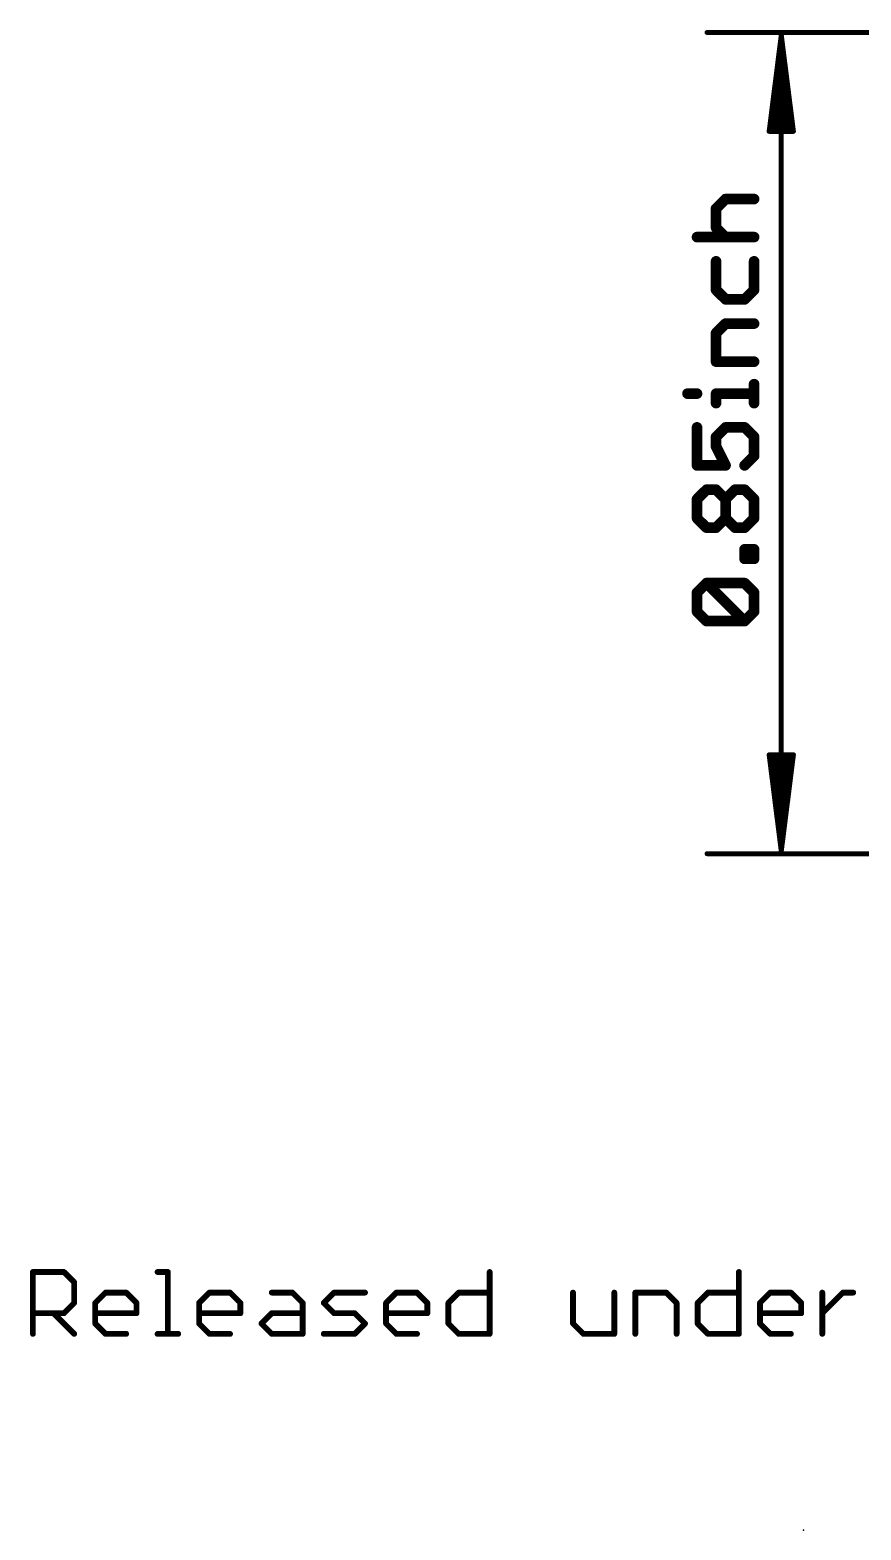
# Model space of a CAD drawing. Extents: x -29 to 78, y -18 to 28.
# Drawn here: x -28.63 to -6.8, y -17.78 to 21.66 of the extents above; entities that cross this region are included whole.
import ezdxf

# ---------------------------------------------------------------- set-up
doc = ezdxf.new("R2010")
doc.units = 0
for name, color, linetype in [('23', 53, 'CONTINUOUS'), ('47', 253, 'CONTINUOUS'), ('51', 53, 'CONTINUOUS')]:
    doc.layers.add(name, color=color, linetype=linetype)

msp = doc.modelspace()

# ---------------------------------------------------------------- linework, layer by layer
at = {"layer": '23'}
msp.add_point((-8.3065, -17.78), dxfattribs=at)
at = {"layer": '47'}
for points, const_width in [([(0, 21.59), (-10.84, 21.59)], 0.13), ([(-8.89, 21.525), (-9.2092, 18.99)], 0.13), ([(-8.89, 21.525), (-9.15, 18.99)], 0.13), ([(-8.89, 21.525), (-9.02, 18.99)], 0.13), ([(-8.89, 0.065), (-8.89, 21.525)], 0.13), ([(-8.5708, 18.99), (-8.89, 21.525)], 0.13), ([(-8.76, 18.99), (-8.89, 21.525)], 0.13), ([(-8.63, 18.99), (-8.89, 21.525)], 0.13), ([(-9.2092, 18.99), (-8.5708, 18.99)], 0.13), ([(-10.6041, 16.9605), (-10.3541, 17.2104)], 0.2794), ([(-10.6041, 16.4605), (-10.6041, 16.9605)], 0.2794), ([(-10.3541, 17.2104), (-9.6042, 17.2104)], 0.2794), ([(-10.3541, 16.2105), (-10.6041, 16.4605)], 0.2794), ([(-11.1041, 16.2105), (-9.6042, 16.2105)], 0.2794), ([(-10.6041, 15.5733), (-10.6041, 14.8233)], 0.2794), ([(-9.6042, 14.8233), (-9.6042, 15.5733)], 0.2794), ([(-10.6041, 14.8233), (-10.3541, 14.5734)], 0.2794), ([(-10.3541, 14.5734), (-9.8542, 14.5734)], 0.2794), ([(-9.8542, 14.5734), (-9.6042, 14.8233)], 0.2794), ([(-10.6041, 13.6862), (-10.3541, 13.9361)], 0.2794), ([(-10.6041, 12.9362), (-10.6041, 13.6862)], 0.2794), ([(-10.3541, 13.9361), (-9.6042, 13.9361)], 0.2794), ([(-9.6042, 12.9362), (-10.6041, 12.9362)], 0.2794), ([(-11.3541, 12.0948), (-11.1041, 12.0948)], 0.2794), ([(-10.6041, 11.8448), (-10.6041, 12.0948)], 0.2794), ([(-10.6041, 12.0948), (-9.6042, 12.0948)], 0.2794), ([(-9.6042, 11.8448), (-9.6042, 12.3447)], 0.2794), ([(-11.1041, 11.2075), (-11.1041, 10.2076)], 0.2794), ([(-10.6041, 10.9576), (-10.3541, 11.2075)], 0.2794), ([(-10.6041, 10.7076), (-10.6041, 10.9576)], 0.2794), ([(-10.3541, 11.2075), (-9.8542, 11.2075)], 0.2794), ([(-9.8542, 11.2075), (-9.6042, 10.9576)], 0.2794), ([(-9.6042, 10.9576), (-9.6042, 10.4576)], 0.2794), ([(-10.3541, 10.2076), (-10.6041, 10.7076)], 0.2794), ([(-11.1041, 10.2076), (-10.3541, 10.2076)], 0.2794), ([(-9.6042, 10.4576), (-9.8542, 10.2076)], 0.2794), ([(-11.1041, 9.3204), (-10.8541, 9.5704)], 0.2794), ([(-10.8541, 9.5704), (-10.6041, 9.5704)], 0.2794), ([(-10.6041, 9.5704), (-10.3541, 9.3204)], 0.2794), ([(-10.3541, 9.3204), (-10.1042, 9.5704)], 0.2794), ([(-10.1042, 9.5704), (-9.8542, 9.5704)], 0.2794), ([(-9.8542, 9.5704), (-9.6042, 9.3204)], 0.2794), ([(-11.1041, 8.8204), (-11.1041, 9.3204)], 0.2794), ([(-10.3541, 8.8204), (-10.3541, 9.3204)], 0.2794), ([(-9.6042, 9.3204), (-9.6042, 8.8204)], 0.2794), ([(-10.8541, 8.5705), (-11.1041, 8.8204)], 0.2794), ([(-10.6041, 8.5705), (-10.8541, 8.5705)], 0.2794), ([(-10.3541, 8.8204), (-10.6041, 8.5705)], 0.2794), ([(-10.1042, 8.5705), (-10.3541, 8.8204)], 0.2794), ([(-9.8542, 8.5705), (-10.1042, 8.5705)], 0.2794), ([(-9.6042, 8.8204), (-9.8542, 8.5705)], 0.2794), ([(-9.8542, 7.7519), (-9.8542, 8.0019)], 0.2794), ([(-9.8542, 8.0019), (-9.6042, 8.0019)], 0.2794), ([(-9.6042, 7.7519), (-9.8542, 7.7519)], 0.2794), ([(-9.6042, 8.0019), (-9.6042, 7.7519)], 0.2794), ([(-11.1041, 6.8647), (-10.8541, 7.1146)], 0.2794), ([(-10.8541, 7.1146), (-9.8542, 7.1146)], 0.2794), ([(-9.8542, 6.1147), (-10.8541, 7.1146)], 0.2794), ([(-9.8542, 7.1146), (-9.6042, 6.8647)], 0.2794), ([(-11.1041, 6.3647), (-11.1041, 6.8647)], 0.2794), ([(-9.6042, 6.8647), (-9.6042, 6.3647)], 0.2794), ([(-10.8541, 6.1147), (-11.1041, 6.3647)], 0.2794), ([(-9.6042, 6.3647), (-9.8542, 6.1147)], 0.2794), ([(-9.8542, 6.1147), (-10.8541, 6.1147)], 0.2794), ([(-8.89, 0.065), (-9.2092, 2.6)], 0.13), ([(-9.2092, 2.6), (-8.5708, 2.6)], 0.13), ([(-8.89, 0.065), (-9.15, 2.6)], 0.13), ([(-8.89, 0.065), (-9.02, 2.6)], 0.13), ([(-8.5708, 2.6), (-8.89, 0.065)], 0.13), ([(-8.76, 2.6), (-8.89, 0.065)], 0.13), ([(-8.63, 2.6), (-8.89, 0.065)], 0.13), ([(0, 0), (-10.84, 0)], 0.13)]:
    msp.add_lwpolyline(points, dxfattribs=dict(at, const_width=const_width))
for points, const_width in [([(-10.84, 21.6225, 1), (-10.84, 21.5575)], 0.065), ([(-8.8575, 21.525, 1), (-8.9225, 21.525)], 0.065), ([(-8.8578, 21.5291, 1), (-8.9222, 21.5209)], 0.065), ([(-8.8575, 21.5233, 1), (-8.9225, 21.5267)], 0.065), ([(-8.8575, 21.5267, 1), (-8.9225, 21.5233)], 0.065), ([(-8.8577, 21.5283, 1), (-8.9223, 21.5217)], 0.065), ([(-8.8577, 21.5217, 1), (-8.9223, 21.5283)], 0.065), ([(-8.8578, 21.5209, 1), (-8.9222, 21.5291)], 0.065), ([(-9.2415, 18.9941, 1), (-9.177, 18.9859)], 0.065), ([(-9.2092, 19.0225, 1), (-9.2092, 18.9575)], 0.065), ([(-9.1823, 18.9933, 1), (-9.1177, 18.9867)], 0.065), ([(-9.0525, 18.9917, 1), (-8.9875, 18.9883)], 0.065), ([(-8.7925, 18.9883, 1), (-8.7275, 18.9917)], 0.065), ([(-8.6623, 18.9867, 1), (-8.5977, 18.9933)], 0.065), ([(-8.603, 18.9859, 1), (-8.5385, 18.9941)], 0.065), ([(-8.5708, 18.9575, 1), (-8.5708, 19.0225)], 0.065), ([(-10.5343, 16.9605, 1), (-10.674, 16.9605)], 0.1397), ([(-10.6535, 17.0099, 1), (-10.5547, 16.9111)], 0.1397), ([(-10.3541, 17.2803, 1), (-10.3541, 17.1406)], 0.1397), ([(-10.3047, 17.1611, 1), (-10.4035, 17.2598)], 0.1397), ([(-9.6042, 17.1406, 1), (-9.6042, 17.2803)], 0.1397), ([(-10.5547, 16.5099, 1), (-10.6535, 16.4111)], 0.1397), ([(-11.1041, 16.2804, 1), (-11.1041, 16.1407)], 0.1397), ([(-10.674, 16.4605, 1), (-10.5343, 16.4605)], 0.1397), ([(-10.4035, 16.1611, 1), (-10.3047, 16.2599)], 0.1397), ([(-9.6042, 16.1407, 1), (-9.6042, 16.2804)], 0.1397), ([(-10.5343, 15.5733, 1), (-10.674, 15.5733)], 0.1397), ([(-9.5343, 15.5733, 1), (-9.6741, 15.5733)], 0.1397), ([(-10.674, 14.8233, 1), (-10.5343, 14.8233)], 0.1397), ([(-10.5547, 14.8727, 1), (-10.6535, 14.774)], 0.1397), ([(-10.3541, 14.6432, 1), (-10.3541, 14.5035)], 0.1397), ([(-10.4035, 14.524, 1), (-10.3047, 14.6228)], 0.1397), ([(-9.9036, 14.6228, 1), (-9.8048, 14.524)], 0.1397), ([(-9.8542, 14.5035, 1), (-9.8542, 14.6432)], 0.1397), ([(-9.6741, 14.8233, 1), (-9.5343, 14.8233)], 0.1397), ([(-9.5548, 14.774, 1), (-9.6536, 14.8727)], 0.1397), ([(-10.5343, 13.6862, 1), (-10.674, 13.6862)], 0.1397), ([(-10.6535, 13.7355, 1), (-10.5547, 13.6368)], 0.1397), ([(-10.3541, 14.006, 1), (-10.3541, 13.8663)], 0.1397), ([(-10.3047, 13.8867, 1), (-10.4035, 13.9855)], 0.1397), ([(-9.6042, 13.8663, 1), (-9.6042, 14.006)], 0.1397), ([(-10.6041, 13.0061, 1), (-10.6041, 12.8664)], 0.1397), ([(-9.6042, 12.8664, 1), (-9.6042, 13.0061)], 0.1397), ([(-10.674, 12.9362, 1), (-10.5343, 12.9362)], 0.1397), ([(-11.3541, 12.1646, 1), (-11.3541, 12.0249)], 0.1397), ([(-11.1041, 12.0249, 1), (-11.1041, 12.1646)], 0.1397), ([(-10.5343, 12.0948, 1), (-10.674, 12.0948)], 0.1397), ([(-10.6041, 12.1646, 1), (-10.6041, 12.0249)], 0.1397), ([(-9.5343, 12.3447, 1), (-9.6741, 12.3447)], 0.1397), ([(-9.6042, 12.0249, 1), (-9.6042, 12.1646)], 0.1397), ([(-10.674, 11.8448, 1), (-10.5343, 11.8448)], 0.1397), ([(-9.6741, 11.8448, 1), (-9.5343, 11.8448)], 0.1397), ([(-11.0342, 11.2075, 1), (-11.1739, 11.2075)], 0.1397), ([(-10.5343, 10.9576, 1), (-10.674, 10.9576)], 0.1397), ([(-10.6535, 11.007, 1), (-10.5547, 10.9082)], 0.1397), ([(-10.3541, 11.2774, 1), (-10.3541, 11.1377)], 0.1397), ([(-10.3047, 11.1581, 1), (-10.4035, 11.2569)], 0.1397), ([(-9.8048, 11.2569, 1), (-9.9036, 11.1581)], 0.1397), ([(-9.8542, 11.1377, 1), (-9.8542, 11.2774)], 0.1397), ([(-9.5343, 10.9576, 1), (-9.6741, 10.9576)], 0.1397), ([(-9.6536, 10.9082, 1), (-9.5548, 11.007)], 0.1397), ([(-10.674, 10.7076, 1), (-10.5343, 10.7076)], 0.1397), ([(-10.5416, 10.7388, 1), (-10.6666, 10.6763)], 0.1397), ([(-11.1041, 10.2775, 1), (-11.1041, 10.1378)], 0.1397), ([(-11.1739, 10.2076, 1), (-11.0342, 10.2076)], 0.1397), ([(-10.4166, 10.1764, 1), (-10.2917, 10.2389)], 0.1397), ([(-10.3541, 10.1378, 1), (-10.3541, 10.2775)], 0.1397), ([(-9.9036, 10.257, 1), (-9.8048, 10.1582)], 0.1397), ([(-9.6741, 10.4576, 1), (-9.5343, 10.4576)], 0.1397), ([(-9.5548, 10.4082, 1), (-9.6536, 10.507)], 0.1397), ([(-10.8541, 9.6402, 1), (-10.8541, 9.5005)], 0.1397), ([(-10.8047, 9.521, 1), (-10.9035, 9.6198)], 0.1397), ([(-10.5547, 9.6198, 1), (-10.6535, 9.521)], 0.1397), ([(-10.6041, 9.5005, 1), (-10.6041, 9.6402)], 0.1397), ([(-10.1042, 9.6402, 1), (-10.1042, 9.5005)], 0.1397), ([(-10.0548, 9.521, 1), (-10.1536, 9.6198)], 0.1397), ([(-9.8048, 9.6198, 1), (-9.9036, 9.521)], 0.1397), ([(-9.8542, 9.5005, 1), (-9.8542, 9.6402)], 0.1397), ([(-11.0342, 9.3204, 1), (-11.1739, 9.3204)], 0.1397), ([(-11.1535, 9.3698, 1), (-11.0547, 9.271)], 0.1397), ([(-10.2843, 9.3204, 1), (-10.424, 9.3204)], 0.1397), ([(-10.4035, 9.3698, 1), (-10.3047, 9.271)], 0.1397), ([(-10.4035, 9.271, 1), (-10.3047, 9.3698)], 0.1397), ([(-9.5343, 9.3204, 1), (-9.6741, 9.3204)], 0.1397), ([(-9.6536, 9.271, 1), (-9.5548, 9.3698)], 0.1397), ([(-11.0547, 8.8698, 1), (-11.1535, 8.771)], 0.1397), ([(-11.1739, 8.8204, 1), (-11.0342, 8.8204)], 0.1397), ([(-10.8541, 8.6403, 1), (-10.8541, 8.5006)], 0.1397), ([(-10.9035, 8.5211, 1), (-10.8047, 8.6199)], 0.1397), ([(-10.6535, 8.6199, 1), (-10.5547, 8.5211)], 0.1397), ([(-10.6041, 8.5006, 1), (-10.6041, 8.6403)], 0.1397), ([(-10.424, 8.8204, 1), (-10.2843, 8.8204)], 0.1397), ([(-10.3047, 8.8698, 1), (-10.4035, 8.771)], 0.1397), ([(-10.3047, 8.771, 1), (-10.4035, 8.8698)], 0.1397), ([(-10.1042, 8.6403, 1), (-10.1042, 8.5006)], 0.1397), ([(-10.1536, 8.5211, 1), (-10.0548, 8.6199)], 0.1397), ([(-9.9036, 8.6199, 1), (-9.8048, 8.5211)], 0.1397), ([(-9.8542, 8.5006, 1), (-9.8542, 8.6403)], 0.1397), ([(-9.6741, 8.8204, 1), (-9.5343, 8.8204)], 0.1397), ([(-9.5548, 8.771, 1), (-9.6536, 8.8698)], 0.1397), ([(-9.7843, 8.0019, 1), (-9.924, 8.0019)], 0.1397), ([(-9.8542, 8.0717, 1), (-9.8542, 7.932)], 0.1397), ([(-9.8542, 7.8217, 1), (-9.8542, 7.682)], 0.1397), ([(-9.5343, 8.0019, 1), (-9.6741, 8.0019)], 0.1397), ([(-9.6042, 7.932, 1), (-9.6042, 8.0717)], 0.1397), ([(-9.6042, 7.682, 1), (-9.6042, 7.8217)], 0.1397), ([(-9.924, 7.7519, 1), (-9.7843, 7.7519)], 0.1397), ([(-9.6741, 7.7519, 1), (-9.5343, 7.7519)], 0.1397), ([(-10.8541, 7.1845, 1), (-10.8541, 7.0448)], 0.1397), ([(-10.8047, 7.164, 1), (-10.9035, 7.0653)], 0.1397), ([(-10.8047, 7.0653, 1), (-10.9035, 7.164)], 0.1397), ([(-9.8048, 7.164, 1), (-9.9036, 7.0653)], 0.1397), ([(-9.8542, 7.0448, 1), (-9.8542, 7.1845)], 0.1397), ([(-11.0342, 6.8647, 1), (-11.1739, 6.8647)], 0.1397), ([(-11.1535, 6.9141, 1), (-11.0547, 6.8153)], 0.1397), ([(-9.5343, 6.8647, 1), (-9.6741, 6.8647)], 0.1397), ([(-9.6536, 6.8153, 1), (-9.5548, 6.9141)], 0.1397), ([(-11.0547, 6.4141, 1), (-11.1535, 6.3153)], 0.1397), ([(-11.1739, 6.3647, 1), (-11.0342, 6.3647)], 0.1397), ([(-9.6741, 6.3647, 1), (-9.5343, 6.3647)], 0.1397), ([(-9.5548, 6.3153, 1), (-9.6536, 6.4141)], 0.1397), ([(-10.8541, 6.1846, 1), (-10.8541, 6.0449)], 0.1397), ([(-10.9035, 6.0653, 1), (-10.8047, 6.1641)], 0.1397), ([(-9.9036, 6.1641, 1), (-9.8048, 6.0653)], 0.1397), ([(-9.9036, 6.0653, 1), (-9.8048, 6.1641)], 0.1397), ([(-9.8542, 6.0449, 1), (-9.8542, 6.1846)], 0.1397), ([(-9.177, 2.6041, 1), (-9.2415, 2.5959)], 0.065), ([(-9.2092, 2.6325, 1), (-9.2092, 2.5675)], 0.065), ([(-9.1177, 2.6033, 1), (-9.1823, 2.5967)], 0.065), ([(-8.9875, 2.6017, 1), (-9.0525, 2.5983)], 0.065), ([(-8.7275, 2.5983, 1), (-8.7925, 2.6017)], 0.065), ([(-8.5977, 2.5967, 1), (-8.6623, 2.6033)], 0.065), ([(-8.5385, 2.5959, 1), (-8.603, 2.6041)], 0.065), ([(-8.5708, 2.5675, 1), (-8.5708, 2.6325)], 0.065), ([(-10.84, 0.0325, 1), (-10.84, -0.0325)], 0.065), ([(-8.9222, 0.0691, 1), (-8.8578, 0.0609)], 0.065), ([(-8.9223, 0.0683, 1), (-8.8577, 0.0617)], 0.065), ([(-8.9225, 0.0633, 1), (-8.8575, 0.0667)], 0.065), ([(-8.9225, 0.0667, 1), (-8.8575, 0.0633)], 0.065), ([(-8.9225, 0.065, 1), (-8.8575, 0.065)], 0.065), ([(-8.9223, 0.0617, 1), (-8.8577, 0.0683)], 0.065), ([(-8.9222, 0.0609, 1), (-8.8578, 0.0691)], 0.065)]:
    msp.add_lwpolyline(points, format="xyb", dxfattribs=dict(at, const_width=const_width))
at = {"layer": '51', "const_width": 0.1524}
for points in [[(-28.5503, -12.6238), (-28.5503, -10.9968)], [(-28.5503, -10.9968), (-27.7368, -10.9968)], [(-27.7368, -10.9968), (-27.4656, -11.268)], [(-25.2759, -10.9968), (-25.0048, -10.9968)], [(-25.0048, -10.9968), (-25.0048, -12.6238)], [(-16.5512, -10.9968), (-16.5512, -12.6238)], [(-10.0026, -10.9968), (-10.0026, -12.6238)], [(-27.4656, -11.268), (-27.4656, -11.8103)], [(-27.4656, -11.8103), (-27.7368, -12.0815)], [(-26.9131, -11.8103), (-26.6419, -11.5391)], [(-26.9131, -12.3526), (-26.9131, -11.8103)], [(-26.6419, -11.5391), (-26.0996, -11.5391)], [(-26.0996, -11.5391), (-25.8284, -11.8103)], [(-25.8284, -11.8103), (-25.8284, -12.0815)], [(-24.1845, -11.8103), (-23.9133, -11.5391)], [(-24.1845, -12.3526), (-24.1845, -11.8103)], [(-23.9133, -11.5391), (-23.371, -11.5391)], [(-23.371, -11.5391), (-23.0998, -11.8103)], [(-23.0998, -11.8103), (-23.0998, -12.0815)], [(-22.2762, -11.5391), (-21.7339, -11.5391)], [(-21.7339, -11.5391), (-21.4627, -11.8103)], [(-21.4627, -11.8103), (-21.4627, -12.6238)], [(-20.9102, -11.8103), (-20.639, -11.5391)], [(-20.639, -12.0815), (-20.9102, -11.8103)], [(-20.639, -11.5391), (-19.8255, -11.5391)], [(-19.273, -11.8103), (-19.0019, -11.5391)], [(-19.273, -12.3526), (-19.273, -11.8103)], [(-19.0019, -11.5391), (-18.4595, -11.5391)], [(-18.4595, -11.5391), (-18.1884, -11.8103)], [(-18.1884, -11.8103), (-18.1884, -12.0815)], [(-17.6359, -11.8103), (-17.3647, -11.5391)], [(-17.6359, -12.3526), (-17.6359, -11.8103)], [(-17.3647, -11.5391), (-16.5512, -11.5391)], [(-14.3616, -11.5391), (-14.3616, -12.3526)], [(-13.2769, -12.6238), (-13.2769, -11.5391)], [(-12.7244, -12.6238), (-12.7244, -11.5391)], [(-12.7244, -11.5391), (-11.9109, -11.5391)], [(-11.9109, -11.5391), (-11.6398, -11.8103)], [(-11.6398, -11.8103), (-11.6398, -12.6238)], [(-11.0873, -11.8103), (-10.8161, -11.5391)], [(-11.0873, -12.3526), (-11.0873, -11.8103)], [(-10.8161, -11.5391), (-10.0026, -11.5391)], [(-9.4501, -11.8103), (-9.1789, -11.5391)], [(-9.4501, -12.3526), (-9.4501, -11.8103)], [(-9.1789, -11.5391), (-8.6366, -11.5391)], [(-8.6366, -11.5391), (-8.3654, -11.8103)], [(-8.3654, -11.8103), (-8.3654, -12.0815)], [(-7.8129, -12.6238), (-7.8129, -11.5391)], [(-7.8129, -12.0815), (-7.2706, -11.5391)], [(-7.2706, -11.5391), (-6.9995, -11.5391)], [(-27.7368, -12.0815), (-28.5503, -12.0815)], [(-28.0079, -12.0815), (-27.4656, -12.6238)], [(-25.8284, -12.0815), (-26.9131, -12.0815)], [(-23.0998, -12.0815), (-24.1845, -12.0815)], [(-22.5474, -12.3526), (-22.2762, -12.0815)], [(-22.2762, -12.0815), (-21.4627, -12.0815)], [(-20.0967, -12.0815), (-20.639, -12.0815)], [(-19.8255, -12.3526), (-20.0967, -12.0815)], [(-18.1884, -12.0815), (-19.273, -12.0815)], [(-8.3654, -12.0815), (-9.4501, -12.0815)], [(-26.6419, -12.6238), (-26.9131, -12.3526)], [(-26.0996, -12.6238), (-26.6419, -12.6238)], [(-25.2759, -12.6238), (-24.7336, -12.6238)], [(-23.9133, -12.6238), (-24.1845, -12.3526)], [(-23.371, -12.6238), (-23.9133, -12.6238)], [(-22.2762, -12.6238), (-22.5474, -12.3526)], [(-21.4627, -12.6238), (-22.2762, -12.6238)], [(-20.9102, -12.6238), (-20.0967, -12.6238)], [(-20.0967, -12.6238), (-19.8255, -12.3526)], [(-19.0019, -12.6238), (-19.273, -12.3526)], [(-18.4595, -12.6238), (-19.0019, -12.6238)], [(-17.3647, -12.6238), (-17.6359, -12.3526)], [(-16.5512, -12.6238), (-17.3647, -12.6238)], [(-14.3616, -12.3526), (-14.0904, -12.6238)], [(-14.0904, -12.6238), (-13.2769, -12.6238)], [(-10.8161, -12.6238), (-11.0873, -12.3526)], [(-10.0026, -12.6238), (-10.8161, -12.6238)], [(-9.1789, -12.6238), (-9.4501, -12.3526)], [(-8.6366, -12.6238), (-9.1789, -12.6238)]]:
    msp.add_lwpolyline(points, dxfattribs=at)
at = {"layer": '51', "const_width": 0.0762}
for points in [[(-28.5122, -10.9968, 1), (-28.5884, -10.9968)], [(-28.5503, -10.9587, 1), (-28.5503, -11.0349)], [(-27.7098, -10.9699, 1), (-27.7637, -11.0238)], [(-27.7368, -11.0349, 1), (-27.7368, -10.9587)], [(-25.2759, -10.9587, 1), (-25.2759, -11.0349)], [(-24.9667, -10.9968, 1), (-25.0429, -10.9968)], [(-25.0048, -11.0349, 1), (-25.0048, -10.9587)], [(-16.5131, -10.9968, 1), (-16.5893, -10.9968)], [(-9.9645, -10.9968, 1), (-10.0407, -10.9968)], [(-27.4275, -11.268, 1), (-27.5037, -11.268)], [(-27.4925, -11.2949, 1), (-27.4387, -11.241)], [(-27.5037, -11.8103, 1), (-27.4275, -11.8103)], [(-27.4387, -11.8372, 1), (-27.4925, -11.7834)], [(-26.875, -11.8103, 1), (-26.9512, -11.8103)], [(-26.94, -11.7834, 1), (-26.8862, -11.8372)], [(-26.6419, -11.501, 1), (-26.6419, -11.5772)], [(-26.615, -11.5661, 1), (-26.6689, -11.5122)], [(-26.0727, -11.5122, 1), (-26.1265, -11.5661)], [(-26.0996, -11.5772, 1), (-26.0996, -11.501)], [(-25.7903, -11.8103, 1), (-25.8665, -11.8103)], [(-25.8554, -11.8372, 1), (-25.8015, -11.7834)], [(-24.1464, -11.8103, 1), (-24.2226, -11.8103)], [(-24.2114, -11.7834, 1), (-24.1576, -11.8372)], [(-23.9133, -11.501, 1), (-23.9133, -11.5772)], [(-23.8864, -11.5661, 1), (-23.9403, -11.5122)], [(-23.3441, -11.5122, 1), (-23.398, -11.5661)], [(-23.371, -11.5772, 1), (-23.371, -11.501)], [(-23.0617, -11.8103, 1), (-23.1379, -11.8103)], [(-23.1268, -11.8372, 1), (-23.0729, -11.7834)], [(-22.2762, -11.501, 1), (-22.2762, -11.5772)], [(-21.7069, -11.5122, 1), (-21.7608, -11.5661)], [(-21.7339, -11.5772, 1), (-21.7339, -11.501)], [(-21.4246, -11.8103, 1), (-21.5008, -11.8103)], [(-21.4896, -11.8372, 1), (-21.4357, -11.7834)], [(-20.8833, -11.7834, 1), (-20.9371, -11.8372)], [(-20.9371, -11.7834, 1), (-20.8833, -11.8372)], [(-20.639, -11.501, 1), (-20.639, -11.5772)], [(-20.6121, -11.5661, 1), (-20.666, -11.5122)], [(-19.8255, -11.5772, 1), (-19.8255, -11.501)], [(-19.2349, -11.8103, 1), (-19.3111, -11.8103)], [(-19.3, -11.7834, 1), (-19.2461, -11.8372)], [(-19.0019, -11.501, 1), (-19.0019, -11.5772)], [(-18.9749, -11.5661, 1), (-19.0288, -11.5122)], [(-18.4326, -11.5122, 1), (-18.4865, -11.5661)], [(-18.4595, -11.5772, 1), (-18.4595, -11.501)], [(-18.1503, -11.8103, 1), (-18.2265, -11.8103)], [(-18.2153, -11.8372, 1), (-18.1614, -11.7834)], [(-17.5978, -11.8103, 1), (-17.674, -11.8103)], [(-17.6628, -11.7834, 1), (-17.6089, -11.8372)], [(-17.3647, -11.501, 1), (-17.3647, -11.5772)], [(-17.3378, -11.5661, 1), (-17.3917, -11.5122)], [(-16.5512, -11.5772, 1), (-16.5512, -11.501)], [(-14.3235, -11.5391, 1), (-14.3997, -11.5391)], [(-13.2388, -11.5391, 1), (-13.315, -11.5391)], [(-12.6863, -11.5391, 1), (-12.7625, -11.5391)], [(-12.7244, -11.501, 1), (-12.7244, -11.5772)], [(-11.884, -11.5122, 1), (-11.9379, -11.5661)], [(-11.9109, -11.5772, 1), (-11.9109, -11.501)], [(-11.6017, -11.8103, 1), (-11.6779, -11.8103)], [(-11.6667, -11.8372, 1), (-11.6128, -11.7834)], [(-11.0492, -11.8103, 1), (-11.1254, -11.8103)], [(-11.1142, -11.7834, 1), (-11.0603, -11.8372)], [(-10.8161, -11.501, 1), (-10.8161, -11.5772)], [(-10.7892, -11.5661, 1), (-10.843, -11.5122)], [(-10.0026, -11.5772, 1), (-10.0026, -11.501)], [(-9.412, -11.8103, 1), (-9.4882, -11.8103)], [(-9.477, -11.7834, 1), (-9.4232, -11.8372)], [(-9.1789, -11.501, 1), (-9.1789, -11.5772)], [(-9.152, -11.5661, 1), (-9.2059, -11.5122)], [(-8.6097, -11.5122, 1), (-8.6635, -11.5661)], [(-8.6366, -11.5772, 1), (-8.6366, -11.501)], [(-8.3273, -11.8103, 1), (-8.4035, -11.8103)], [(-8.3924, -11.8372, 1), (-8.3385, -11.7834)], [(-7.7748, -11.5391, 1), (-7.851, -11.5391)], [(-7.2706, -11.501, 1), (-7.2706, -11.5772)], [(-7.2437, -11.5661, 1), (-7.2976, -11.5122)], [(-6.9995, -11.5772, 1), (-6.9995, -11.501)], [(-28.5503, -12.0434, 1), (-28.5503, -12.1196)], [(-27.981, -12.0545, 1), (-28.0349, -12.1084)], [(-27.7637, -12.0545, 1), (-27.7098, -12.1084)], [(-27.7368, -12.1196, 1), (-27.7368, -12.0434)], [(-26.9131, -12.0434, 1), (-26.9131, -12.1196)], [(-25.8665, -12.0815, 1), (-25.7903, -12.0815)], [(-25.8284, -12.1196, 1), (-25.8284, -12.0434)], [(-24.1845, -12.0434, 1), (-24.1845, -12.1196)], [(-23.1379, -12.0815, 1), (-23.0617, -12.0815)], [(-23.0998, -12.1196, 1), (-23.0998, -12.0434)], [(-22.2762, -12.0434, 1), (-22.2762, -12.1196)], [(-22.2492, -12.1084, 1), (-22.3031, -12.0545)], [(-21.4627, -12.1196, 1), (-21.4627, -12.0434)], [(-20.639, -12.0434, 1), (-20.639, -12.1196)], [(-20.666, -12.1084, 1), (-20.6121, -12.0545)], [(-20.0698, -12.0545, 1), (-20.1236, -12.1084)], [(-20.0967, -12.1196, 1), (-20.0967, -12.0434)], [(-19.273, -12.0434, 1), (-19.273, -12.1196)], [(-18.2265, -12.0815, 1), (-18.1503, -12.0815)], [(-18.1884, -12.1196, 1), (-18.1884, -12.0434)], [(-9.4501, -12.0434, 1), (-9.4501, -12.1196)], [(-8.4035, -12.0815, 1), (-8.3273, -12.0815)], [(-8.3654, -12.1196, 1), (-8.3654, -12.0434)], [(-7.8399, -12.0545, 1), (-7.786, -12.1084)], [(-28.5884, -12.6238, 1), (-28.5122, -12.6238)], [(-27.4925, -12.6507, 1), (-27.4387, -12.5969)], [(-26.8862, -12.3257, 1), (-26.94, -12.3796)], [(-26.9512, -12.3526, 1), (-26.875, -12.3526)], [(-26.6419, -12.5857, 1), (-26.6419, -12.6619)], [(-26.6689, -12.6507, 1), (-26.615, -12.5969)], [(-26.0996, -12.6619, 1), (-26.0996, -12.5857)], [(-25.2759, -12.5857, 1), (-25.2759, -12.6619)], [(-25.0429, -12.6238, 1), (-24.9667, -12.6238)], [(-24.7336, -12.6619, 1), (-24.7336, -12.5857)], [(-24.1576, -12.3257, 1), (-24.2114, -12.3796)], [(-24.2226, -12.3526, 1), (-24.1464, -12.3526)], [(-23.9133, -12.5857, 1), (-23.9133, -12.6619)], [(-23.9403, -12.6507, 1), (-23.8864, -12.5969)], [(-23.371, -12.6619, 1), (-23.371, -12.5857)], [(-22.5204, -12.3257, 1), (-22.5743, -12.3796)], [(-22.5743, -12.3257, 1), (-22.5204, -12.3796)], [(-22.2762, -12.5857, 1), (-22.2762, -12.6619)], [(-22.3031, -12.6507, 1), (-22.2492, -12.5969)], [(-21.5008, -12.6238, 1), (-21.4246, -12.6238)], [(-21.4627, -12.6619, 1), (-21.4627, -12.5857)], [(-20.9102, -12.5857, 1), (-20.9102, -12.6619)], [(-20.1236, -12.5969, 1), (-20.0698, -12.6507)], [(-20.0967, -12.6619, 1), (-20.0967, -12.5857)], [(-19.7986, -12.3796, 1), (-19.8525, -12.3257)], [(-19.8525, -12.3796, 1), (-19.7986, -12.3257)], [(-19.2461, -12.3257, 1), (-19.3, -12.3796)], [(-19.3111, -12.3526, 1), (-19.2349, -12.3526)], [(-19.0019, -12.5857, 1), (-19.0019, -12.6619)], [(-19.0288, -12.6507, 1), (-18.9749, -12.5969)], [(-18.4595, -12.6619, 1), (-18.4595, -12.5857)], [(-17.6089, -12.3257, 1), (-17.6628, -12.3796)], [(-17.674, -12.3526, 1), (-17.5978, -12.3526)], [(-17.3647, -12.5857, 1), (-17.3647, -12.6619)], [(-17.3917, -12.6507, 1), (-17.3378, -12.5969)], [(-16.5893, -12.6238, 1), (-16.5131, -12.6238)], [(-16.5512, -12.6619, 1), (-16.5512, -12.5857)], [(-14.3346, -12.3257, 1), (-14.3885, -12.3796)], [(-14.3997, -12.3526, 1), (-14.3235, -12.3526)], [(-14.0904, -12.5857, 1), (-14.0904, -12.6619)], [(-14.1173, -12.6507, 1), (-14.0635, -12.5969)], [(-13.315, -12.6238, 1), (-13.2388, -12.6238)], [(-13.2769, -12.6619, 1), (-13.2769, -12.5857)], [(-12.7625, -12.6238, 1), (-12.6863, -12.6238)], [(-11.6779, -12.6238, 1), (-11.6017, -12.6238)], [(-11.0603, -12.3257, 1), (-11.1142, -12.3796)], [(-11.1254, -12.3526, 1), (-11.0492, -12.3526)], [(-10.8161, -12.5857, 1), (-10.8161, -12.6619)], [(-10.843, -12.6507, 1), (-10.7892, -12.5969)], [(-10.0407, -12.6238, 1), (-9.9645, -12.6238)], [(-10.0026, -12.6619, 1), (-10.0026, -12.5857)], [(-9.4232, -12.3257, 1), (-9.477, -12.3796)], [(-9.4882, -12.3526, 1), (-9.412, -12.3526)], [(-9.1789, -12.5857, 1), (-9.1789, -12.6619)], [(-9.2059, -12.6507, 1), (-9.152, -12.5969)], [(-8.6366, -12.6619, 1), (-8.6366, -12.5857)], [(-7.851, -12.6238, 1), (-7.7748, -12.6238)]]:
    msp.add_lwpolyline(points, format="xyb", dxfattribs=at)

doc.saveas('drawing.dxf')
